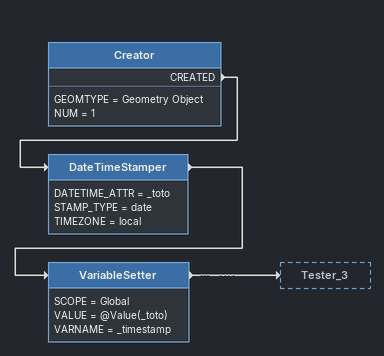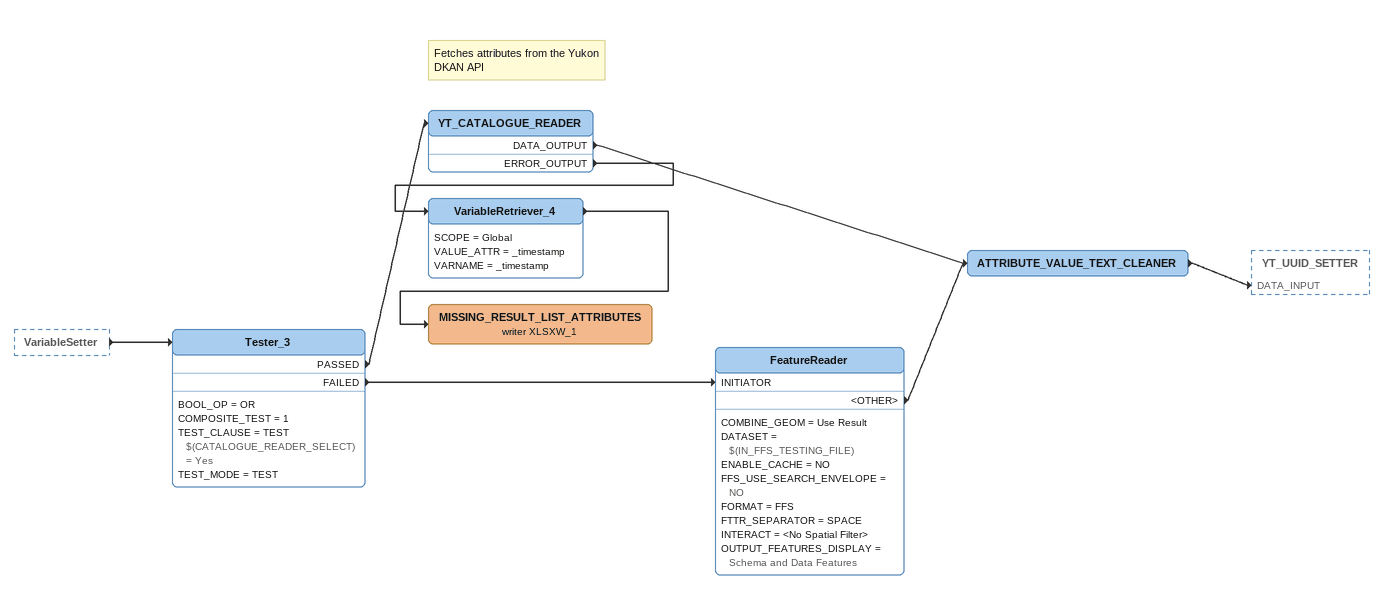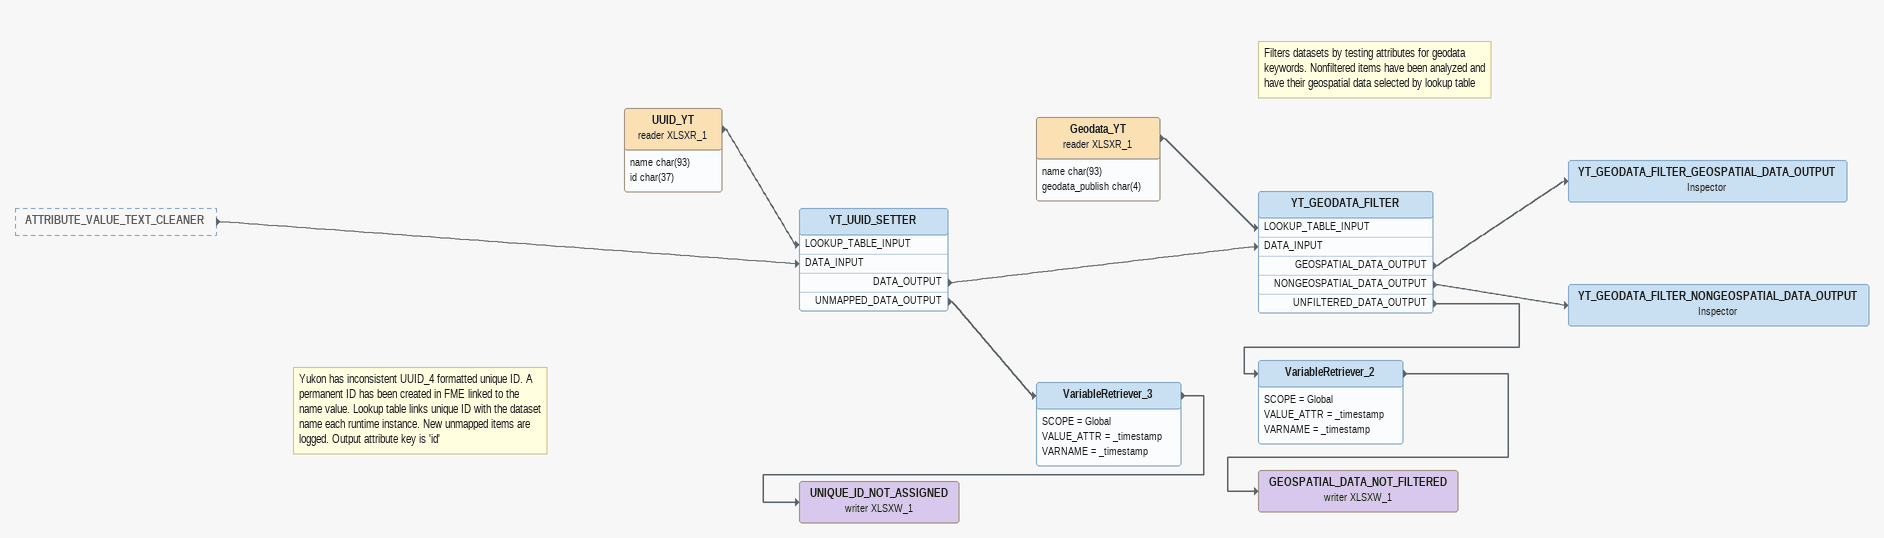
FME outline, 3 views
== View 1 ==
Creator
    GEOMTYPE = Geometry Object
    NUM = 1
    CREATED -> DateTimeStamper
DateTimeStamper
    DATETIME_ATTR = _toto
    STAMP_TYPE = date
    TIMEZONE = local
    -> VariableSetter
VariableSetter
    SCOPE = Global
    VALUE = @Value(_toto)
    VARNAME = _timestamp
    -> Tester_3

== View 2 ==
VariableSetter [outside]
    -> Tester_3
Tester_3
    BOOL_OP = OR
    COMPOSITE_TEST = 1
    TEST_CLAUSE = TEST $(CATALOGUE_READER_SELECT) = Yes
    TEST_MODE = TEST
    PASSED -> YT_CATALOGUE_READER
    FAILED -> FeatureReader [INITIATOR]
Note: Fetches attributes from the Yukon DKAN API
YT_CATALOGUE_READER
    DATA_OUTPUT -> ATTRIBUTE_VALUE_TEXT_CLEANER
    ERROR_OUTPUT -> VariableRetriever_4
VariableRetriever_4
    SCOPE = Global
    VALUE_ATTR = _timestamp
    VARNAME = _timestamp
    -> MISSING_RESULT_LIST_ATTRIBUTES (writer XLSXW_1)
MISSING_RESULT_LIST_ATTRIBUTES (writer XLSXW_1)
FeatureReader
    COMBINE_GEOM = Use Result
    DATASET = $(IN_FFS_TESTING_FILE)
    ENABLE_CACHE = NO
    FFS_USE_SEARCH_ENVELOPE = NO
    FORMAT = FFS
    FTTR_SEPARATOR = SPACE
    INTERACT = <No Spatial Filter>
    OUTPUT_FEATURES_DISPLAY = Schema and Data Features
    <OTHER> -> ATTRIBUTE_VALUE_TEXT_CLEANER
ATTRIBUTE_VALUE_TEXT_CLEANER
    -> YT_UUID_SETTER [DATA_INPUT]

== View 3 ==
ATTRIBUTE_VALUE_TEXT_CLEANER [outside]
    -> YT_UUID_SETTER [DATA_INPUT]
UUID_YT (reader XLSXR_1)
    attributes: name char(93), id char(37)
    -> YT_UUID_SETTER [LOOKUP_TABLE_INPUT]
Note: Yukon has inconsistent UUID_4 formatted unique ID. A permanent ID has been created in FME linked to the name value. Lookup table links unique ID with the dataset name each runtime instance. New unmapped items are logged. Output attribute key is 'id'
YT_UUID_SETTER
    DATA_OUTPUT -> YT_GEODATA_FILTER [DATA_INPUT]
    UNMAPPED_DATA_OUTPUT -> VariableRetriever_3
VariableRetriever_3
    SCOPE = Global
    VALUE_ATTR = _timestamp
    VARNAME = _timestamp
    -> UNIQUE_ID_NOT_ASSIGNED (writer XLSXW_1)
UNIQUE_ID_NOT_ASSIGNED (writer XLSXW_1)
Geodata_YT (reader XLSXR_1)
    attributes: name char(93), geodata_publish char(4)
    -> YT_GEODATA_FILTER [LOOKUP_TABLE_INPUT]
Note: Filters datasets by testing attributes for geodata keywords. Nonfiltered items have been analyzed and have their geospatial data selected by lookup table
YT_GEODATA_FILTER
    GEOSPATIAL_DATA_OUTPUT -> YT_GEODATA_FILTER_GEOSPATIAL_DATA_OUTPUT
    NONGEOSPATIAL_DATA_OUTPUT -> YT_GEODATA_FILTER_NONGEOSPATIAL_DATA_OUTPUT
    UNFILTERED_DATA_OUTPUT -> VariableRetriever_2
YT_GEODATA_FILTER_GEOSPATIAL_DATA_OUTPUT: Inspector
YT_GEODATA_FILTER_NONGEOSPATIAL_DATA_OUTPUT: Inspector
VariableRetriever_2
    SCOPE = Global
    VALUE_ATTR = _timestamp
    VARNAME = _timestamp
    -> GEOSPATIAL_DATA_NOT_FILTERED (writer XLSXW_1)
GEOSPATIAL_DATA_NOT_FILTERED (writer XLSXW_1)
